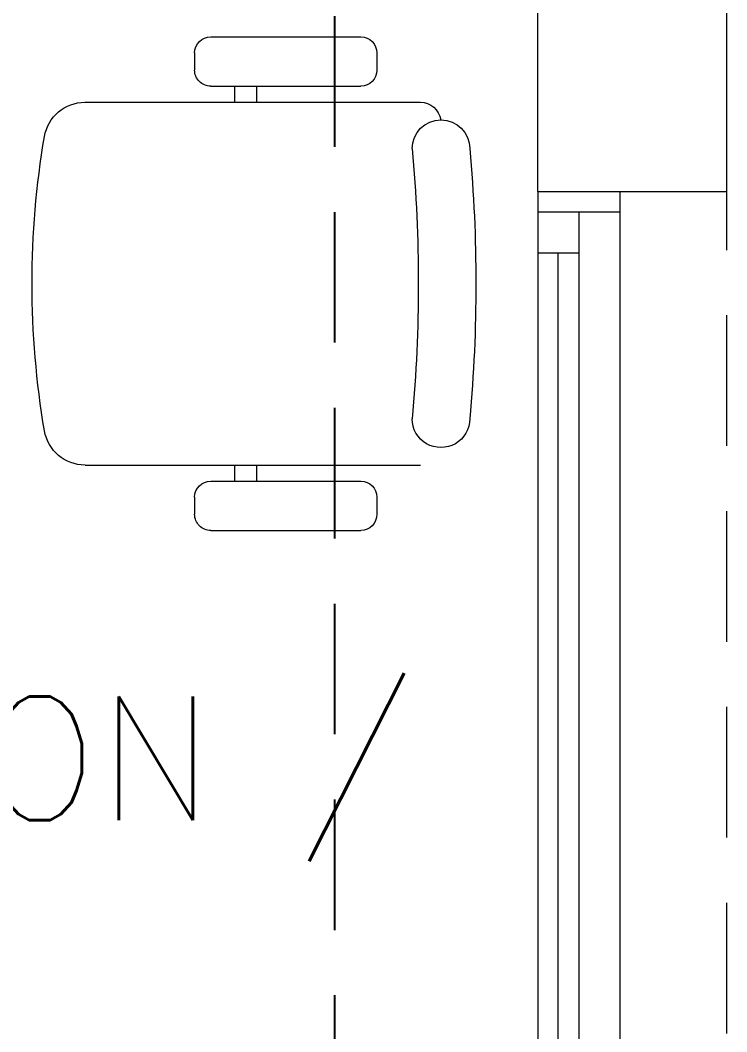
# Model space of a CAD drawing. Header units: inches. Extents: x -12418 to 57169, y -29325 to 19878.
# Drawn here: x 48188 to 49048, y -11119 to -9889 of the extents above; entities that cross this region are included whole.
import ezdxf

# ---------------------------------------------------------------- set-up
doc = ezdxf.new("R2010")
doc.units = ezdxf.units.IN
doc.header["$LTSCALE"] = 25
doc.header["$MEASUREMENT"] = 0
for name, pattern in [('00-Ground Floor$0$HIDDEN', [9.525, 6.35, -3.175]), ('DASHDOT', [25.4, 12.7, -6.35, 0, -6.35]), ('HIDDEN', [9.525, 6.35, -3.175])]:
    doc.linetypes.add(name, pattern=pattern)
doc.layers.get('0').update_dxf_attribs({"color": 8})
for name, color, linetype, lineweight in [('00-Ground Floor$0$72_EGR_BASE_TEXT', 252, 'Continuous', 5), ('00-Ground Floor$0$Aluminum', 251, 'Continuous', 5), ('00-Ground Floor$0$LOADING', 253, 'Continuous', 5), ('00-Ground Floor$0$NEW Wall', 166, 'Continuous', 5), ('00-Ground Floor$0$Proj', 251, 'Continuous', 5), ('00-Ground Floor$0$Walls', 251, 'Continuous', 5), ('E-LITE-CLNG-CNDT', 6, 'DASHDOT', 35), ('E-POWR-FLOR-CNDT', 6, 'HIDDEN', 25)]:
    doc.layers.add(name, color=color, linetype=linetype, lineweight=lineweight)
doc.styles.add('00-Ground Floor$0$SIMPLEX', font='SIMPLEX.shx', dxfattribs={"height": 150})

# ---------------------------------------------------------------- blocks, each defined once
blk = doc.blocks.new('*X101')
at = {"color": 0}
for p, q in [((5, 3), (5, 3)), ((5, 3), (5, 3)), ((5, 3), (5, 3)), ((5, 3), (5, 3)), ((5, 3), (5, 3)), ((5, 3), (5, 3)), ((5, 3), (5, 3)), ((5, 3), (5, 3)), ((5, 3), (5, 3)), ((5, 3), (5, 3)), ((5, 3), (5, 3)), ((5, 3), (5, 3)), ((5, 3), (5, 3)), ((5, 3), (5, 3)), ((5, 3), (5, 3)), ((5, 3), (5, 3)), ((5, 3), (5, 3)), ((5, 3), (5, 3)), ((5, 3), (5, 3)), ((5, 3), (5, 3)), ((5, 3), (5, 3)), ((5, 3), (5, 3)), ((5, 3), (5, 3)), ((5, 3), (5, 3)), ((5, 3), (5, 3)), ((5, 3), (5, 3)), ((5, 3), (5, 3)), ((5, 3), (5, 3)), ((5, 3), (5, 3)), ((5, 3), (5, 3)), ((5, 3), (5, 3)), ((5, 3), (5, 3)), ((5, 3), (5, 3)), ((5, 3), (5, 3)), ((5, 3), (5, 3)), ((5, 3), (5, 3)), ((5, 3), (5, 3)), ((5, 3), (5, 3)), ((5, 3), (5, 3)), ((5, 3), (5, 3)), ((5, 3), (5, 3)), ((5, 3), (5, 3)), ((5, 3), (5, 3)), ((5, 3), (5, 3)), ((5, 3), (5, 3)), ((5, 3), (5, 3)), ((5, 3), (5, 3)), ((5, 3), (5, 3)), ((5, 3), (5, 3)), ((5, 3), (5, 3)), ((5, 3), (5, 3)), ((5, 3), (5, 3)), ((5, 3), (5, 3)), ((5, 3), (5, 3)), ((5, 3), (5, 3)), ((5, 3), (5, 3)), ((5, 3), (5, 3)), ((5, 3), (5, 3)), ((5, 3), (5, 3)), ((5, 3), (5, 3)), ((5, 3), (5, 3)), ((5, 3), (5, 3)), ((5, 3), (5, 3)), ((5, 3), (5, 3)), ((5, 3), (5, 3)), ((5, 3), (5, 3)), ((6, 3), (5, 3)), ((5, 3), (5, 3)), ((6, 3), (5, 3)), ((5, 3), (5, 3)), ((6, 3), (5, 3)), ((5, 3), (5, 3)), ((6, 3), (5, 3)), ((5, 3), (5, 3)), ((5, 3), (5, 3)), ((5, 3), (5, 3)), ((5, 3), (5, 3)), ((5, 3), (5, 3)), ((5, 3), (5, 3)), ((5, 3), (5, 3)), ((5, 3), (5, 3)), ((5, 3), (5, 3)), ((5, 3), (5, 3)), ((5, 3), (5, 3)), ((5, 3), (5, 3)), ((5, 3), (5, 3)), ((5, 3), (5, 3)), ((5, 3), (5, 3)), ((5, 3), (5, 3)), ((5, 3), (5, 3)), ((5, 3), (5, 3)), ((5, 3), (5, 3)), ((5, 3), (5, 3)), ((5, 3), (5, 3)), ((5, 3), (5, 3)), ((5, 3), (5, 3)), ((6, 3), (6, 3)), ((6, 3), (6, 3)), ((6, 3), (6, 3)), ((6, 3), (6, 3)), ((6, 3), (6, 3)), ((6, 3), (6, 3)), ((6, 3), (6, 3)), ((6, 3), (6, 3)), ((6, 3), (6, 3)), ((6, 3), (6, 3)), ((6, 3), (6, 3)), ((6, 3), (6, 3)), ((6, 3), (6, 3)), ((6, 3), (6, 3)), ((6, 3), (6, 3)), ((6, 3), (6, 3)), ((6, 3), (6, 3)), ((6, 3), (6, 3)), ((6, 3), (6, 3)), ((6, 3), (6, 3)), ((6, 3), (6, 3)), ((6, 3), (6, 3)), ((6, 3), (6, 3)), ((6, 3), (6, 3)), ((6, 3), (6, 3)), ((6, 3), (6, 3)), ((6, 3), (6, 3)), ((6, 3), (6, 3)), ((6, 3), (6, 3)), ((6, 3), (6, 3)), ((6, 3), (6, 3)), ((6, 3), (6, 3)), ((6, 3), (6, 3)), ((6, 3), (6, 3)), ((6, 3), (6, 3)), ((6, 3), (6, 3)), ((6, 3), (6, 3)), ((6, 3), (6, 3)), ((6, 3), (6, 3)), ((6, 3), (6, 3)), ((6, 3), (6, 3)), ((6, 3), (6, 3)), ((6, 3), (6, 3)), ((6, 3), (6, 3)), ((6, 3), (6, 3)), ((6, 3), (6, 3)), ((6, 3), (6, 3)), ((6, 3), (6, 3)), ((6, 3), (6, 3)), ((6, 3), (6, 3)), ((6, 3), (6, 3)), ((6, 3), (6, 3)), ((6, 3), (6, 3)), ((6, 3), (6, 3)), ((6, 3), (6, 3)), ((6, 3), (6, 3)), ((6, 3), (6, 3)), ((6, 3), (6, 3)), ((6, 3), (6, 3)), ((6, 3), (6, 3)), ((6, 3), (6, 3)), ((6, 3), (6, 3)), ((6, 3), (6, 3)), ((6, 3), (6, 3)), ((6, 3), (6, 3)), ((6, 3), (6, 3)), ((6, 3), (6, 3)), ((6, 3), (6, 3)), ((6, 3), (6, 3)), ((6, 3), (6, 3)), ((6, 3), (6, 3)), ((6, 3), (6, 3)), ((6, 3), (6, 3)), ((6, 3), (6, 3)), ((6, 3), (6, 3)), ((6, 3), (6, 3)), ((6, 3), (6, 3)), ((6, 3), (6, 3)), ((6, 3), (6, 3)), ((6, 3), (6, 3)), ((6, 3), (6, 3)), ((6, 3), (6, 3)), ((6, 3), (6, 3)), ((6, 3), (6, 3)), ((6, 3), (6, 3)), ((6, 3), (6, 3)), ((6, 3), (6, 3)), ((6, 3), (6, 3)), ((6, 3), (6, 3)), ((6, 3), (6, 3)), ((6, 3), (6, 3)), ((6, 3), (6, 3)), ((6, 3), (6, 3)), ((6, 3), (6, 3)), ((6, 3), (6, 3)), ((6, 3), (6, 3)), ((6, 3), (6, 3)), ((6, 3), (6, 3)), ((6, 3), (6, 3)), ((6, 3), (6, 3)), ((6, 3), (6, 3)), ((6, 3), (6, 3)), ((6, 3), (6, 3)), ((6, 3), (6, 3)), ((6, 3), (6, 3)), ((6, 3), (6, 3)), ((6, 3), (6, 3)), ((6, 3), (6, 3)), ((6, 3), (6, 3)), ((6, 3), (6, 3)), ((6, 3), (6, 3)), ((6, 3), (6, 3)), ((6, 3), (6, 3)), ((6, 3), (6, 3)), ((6, 3), (6, 3)), ((6, 3), (6, 3)), ((6, 3), (6, 3)), ((6, 3), (6, 3)), ((6, 3), (6, 3)), ((6, 3), (6, 3)), ((6, 3), (6, 3)), ((6, 3), (6, 3)), ((6, 3), (6, 3)), ((6, 3), (6, 3)), ((6, 3), (6, 3)), ((6, 3), (6, 3)), ((6, 3), (6, 3)), ((6, 3), (6, 3)), ((6, 3), (6, 3)), ((6, 3), (6, 3)), ((6, 3), (6, 3)), ((6, 3), (6, 3)), ((6, 3), (6, 3)), ((6, 3), (6, 3)), ((6, 3), (6, 3)), ((6, 3), (6, 3)), ((6, 3), (6, 3)), ((6, 3), (6, 3)), ((6, 3), (6, 3)), ((6, 3), (6, 3)), ((6, 3), (6, 3)), ((6, 3), (6, 3)), ((6, 3), (6, 3)), ((6, 3), (6, 3)), ((6, 3), (6, 3)), ((6, 3), (6, 3)), ((6, 3), (6, 3)), ((6, 3), (6, 3)), ((6, 3), (6, 3)), ((6, 3), (6, 3)), ((6, 3), (6, 3)), ((6, 3), (6, 3)), ((6, 3), (6, 3)), ((6, 3), (6, 3)), ((6, 3), (6, 3)), ((6, 3), (6, 3)), ((6, 3), (6, 3)), ((6, 3), (6, 3)), ((6, 3), (6, 3)), ((6, 3), (6, 3)), ((6, 3), (6, 3)), ((6, 3), (6, 3)), ((6, 3), (6, 3)), ((6, 3), (6, 3)), ((6, 3), (6, 3)), ((6, 3), (6, 3)), ((6, 3), (6, 3)), ((6, 3), (6, 3)), ((6, 3), (6, 3)), ((6, 3), (6, 3)), ((6, 3), (6, 3)), ((6, 3), (6, 3)), ((6, 3), (6, 3)), ((6, 3), (6, 3)), ((6, 3), (6, 3)), ((6, 3), (6, 3)), ((6, 3), (6, 3)), ((6, 3), (6, 3)), ((6, 3), (6, 3)), ((6, 3), (6, 3)), ((6, 3), (6, 3)), ((6, 3), (6, 3)), ((6, 3), (6, 3)), ((6, 3), (6, 3)), ((6, 3), (6, 3)), ((6, 3), (6, 3)), ((6, 3), (6, 3)), ((6, 3), (6, 3)), ((6, 3), (6, 3)), ((6, 3), (6, 3)), ((6, 3), (6, 3)), ((6, 3), (6, 3)), ((6, 3), (6, 3)), ((6, 3), (6, 3)), ((6, 3), (6, 3)), ((6, 3), (6, 3)), ((6, 3), (6, 3)), ((6, 3), (6, 3)), ((6, 3), (6, 3)), ((6, 3), (6, 3)), ((6, 3), (6, 3)), ((6, 3), (6, 3)), ((6, 3), (6, 3)), ((6, 3), (6, 3)), ((6, 3), (5, 3)), ((6, 3), (5, 3)), ((6, 3), (5, 3)), ((6, 3), (5, 3)), ((6, 3), (5, 3)), ((6, 3), (6, 3)), ((6, 3), (6, 3)), ((6, 3), (6, 3)), ((6, 3), (6, 3)), ((6, 3), (6, 3)), ((6, 3), (6, 3)), ((6, 3), (6, 3)), ((6, 3), (6, 3)), ((6, 3), (6, 3)), ((6, 3), (6, 3)), ((6, 3), (6, 3)), ((6, 3), (6, 3)), ((6, 3), (6, 3)), ((6, 3), (6, 3)), ((6, 3), (6, 3)), ((6, 3), (6, 3)), ((6, 3), (6, 3)), ((6, 3), (6, 3)), ((6, 3), (6, 3)), ((6, 3), (6, 3)), ((6, 3), (6, 3)), ((6, 3), (6, 3)), ((6, 3), (6, 3)), ((6, 3), (6, 3)), ((6, 3), (6, 3)), ((6, 3), (6, 3)), ((6, 3), (6, 3)), ((6, 3), (6, 3)), ((6, 3), (6, 3)), ((6, 3), (6, 3)), ((6, 3), (6, 3)), ((6, 3), (6, 3)), ((6, 3), (6, 3)), ((6, 3), (6, 3)), ((6, 3), (6, 3)), ((6, 3), (6, 3)), ((6, 3), (6, 3)), ((6, 3), (6, 3)), ((6, 3), (6, 3)), ((6, 3), (6, 3)), ((6, 3), (6, 3)), ((6, 3), (6, 3)), ((6, 3), (6, 3)), ((6, 3), (6, 3)), ((6, 3), (6, 3)), ((6, 3), (6, 3)), ((6, 3), (6, 3)), ((6, 3), (6, 3)), ((6, 3), (6, 3)), ((6, 3), (6, 3)), ((6, 3), (6, 3)), ((6, 3), (6, 3)), ((6, 3), (6, 3)), ((6, 3), (6, 3)), ((6, 3), (6, 3)), ((6, 3), (6, 3)), ((6, 3), (6, 3)), ((6, 3), (6, 3)), ((6, 3), (6, 3)), ((6, 3), (6, 3)), ((6, 3), (6, 3)), ((6, 3), (6, 3)), ((6, 3), (6, 3)), ((6, 3), (6, 3)), ((6, 3), (6, 3)), ((6, 3), (6, 3)), ((6, 3), (6, 3)), ((6, 3), (6, 3)), ((6, 3), (6, 3)), ((6, 3), (6, 3)), ((6, 3), (6, 3)), ((6, 3), (6, 3)), ((6, 3), (6, 3)), ((6, 3), (6, 3)), ((6, 3), (6, 3)), ((6, 3), (6, 3)), ((6, 3), (6, 3)), ((6, 3), (6, 3)), ((6, 3), (6, 3)), ((6, 3), (6, 3)), ((6, 3), (6, 3)), ((6, 3), (6, 3)), ((6, 3), (6, 3)), ((6, 3), (6, 3)), ((6, 3), (6, 3)), ((6, 3), (6, 3)), ((6, 3), (6, 3)), ((6, 3), (6, 3)), ((6, 3), (6, 3)), ((6, 3), (6, 3)), ((6, 3), (6, 3)), ((6, 3), (6, 3)), ((6, 3), (6, 3)), ((6, 3), (6, 3)), ((6, 3), (6, 3)), ((6, 3), (6, 3)), ((6, 3), (6, 3)), ((6, 3), (6, 3)), ((6, 3), (6, 3)), ((6, 3), (6, 3)), ((6, 3), (6, 3)), ((6, 3), (6, 3)), ((6, 3), (6, 3)), ((6, 3), (6, 3)), ((6, 3), (6, 3)), ((6, 3), (6, 3)), ((6, 3), (6, 3)), ((6, 3), (6, 3)), ((6, 3), (6, 3)), ((6, 3), (6, 3)), ((6, 3), (6, 3)), ((6, 3), (6, 3)), ((6, 3), (6, 3)), ((6, 3), (6, 3)), ((6, 3), (6, 3)), ((6, 3), (6, 3)), ((6, 3), (6, 3)), ((6, 3), (6, 3)), ((6, 3), (6, 3)), ((6, 3), (6, 3)), ((6, 3), (6, 3)), ((6, 3), (6, 3)), ((6, 3), (6, 3)), ((6, 3), (6, 3)), ((6, 3), (6, 3)), ((6, 3), (6, 3)), ((6, 3), (6, 3)), ((6, 3), (6, 3)), ((6, 3), (6, 3)), ((6, 3), (6, 3)), ((6, 3), (6, 3)), ((6, 3), (6, 3)), ((6, 3), (6, 3)), ((6, 3), (6, 3)), ((6, 3), (6, 3)), ((6, 3), (6, 3)), ((6, 3), (6, 3)), ((6, 3), (6, 3)), ((6, 3), (6, 3)), ((6, 3), (6, 3)), ((6, 3), (6, 3)), ((6, 3), (6, 3)), ((6, 3), (6, 3)), ((6, 3), (6, 3)), ((6, 3), (6, 3)), ((6, 3), (6, 3)), ((6, 3), (6, 3)), ((6, 3), (6, 3)), ((6, 3), (6, 3)), ((6, 3), (6, 3)), ((6, 3), (6, 3)), ((6, 3), (6, 3)), ((6, 3), (6, 3)), ((6, 3), (6, 3)), ((6, 3), (6, 3)), ((6, 3), (6, 3)), ((6, 3), (6, 3)), ((6, 3), (6, 3)), ((6, 3), (6, 3)), ((6, 3), (6, 3)), ((6, 3), (6, 3)), ((6, 3), (6, 3)), ((6, 3), (6, 3)), ((6, 3), (6, 3)), ((6, 3), (6, 3)), ((6, 3), (6, 3)), ((6, 3), (6, 3)), ((6, 3), (6, 3)), ((6, 3), (6, 3)), ((6, 3), (6, 3)), ((6, 3), (6, 3)), ((6, 3), (6, 3)), ((6, 3), (6, 3)), ((6, 3), (6, 3)), ((6, 3), (6, 3)), ((6, 3), (6, 3)), ((6, 3), (6, 3)), ((6, 3), (6, 3)), ((6, 3), (6, 3)), ((6, 3), (6, 3)), ((6, 3), (6, 3)), ((6, 3), (6, 3)), ((6, 3), (6, 3)), ((6, 3), (6, 3)), ((6, 3), (6, 3)), ((6, 3), (6, 3)), ((6, 3), (6, 3)), ((6, 3), (6, 3)), ((6, 3), (6, 3)), ((6, 3), (6, 3)), ((6, 3), (6, 3)), ((6, 3), (6, 3)), ((6, 3), (6, 3)), ((6, 3), (6, 3)), ((6, 3), (6, 3)), ((6, 3), (6, 3)), ((6, 3), (6, 3)), ((6, 3), (6, 3)), ((6, 3), (6, 3)), ((6, 3), (6, 3)), ((6, 3), (6, 3)), ((6, 3), (6, 3)), ((6, 3), (6, 3)), ((6, 3), (6, 3)), ((6, 3), (6, 3)), ((6, 3), (6, 3)), ((6, 3), (6, 3)), ((6, 3), (6, 3)), ((6, 3), (6, 3)), ((6, 3), (6, 3)), ((6, 3), (6, 3)), ((6, 3), (6, 3)), ((6, 3), (6, 3)), ((6, 3), (6, 3)), ((6, 3), (6, 3)), ((6, 3), (6, 3)), ((6, 3), (6, 3)), ((6, 3), (6, 3)), ((6, 3), (6, 3)), ((6, 3), (6, 3)), ((6, 3), (6, 3)), ((6, 3), (6, 3)), ((6, 3), (6, 3)), ((6, 3), (6, 3)), ((6, 3), (6, 3)), ((6, 3), (6, 3)), ((6, 3), (6, 3)), ((6, 3), (6, 3)), ((6, 3), (6, 3)), ((6, 3), (6, 3)), ((6, 3), (6, 3)), ((6, 3), (6, 3)), ((6, 3), (6, 3)), ((6, 3), (6, 3)), ((6, 3), (6, 3)), ((6, 3), (6, 3)), ((6, 3), (6, 3)), ((6, 3), (6, 3)), ((6, 3), (6, 3)), ((6, 3), (6, 3)), ((6, 3), (6, 3)), ((6, 3), (6, 3)), ((6, 3), (6, 3)), ((6, 3), (6, 3)), ((6, 3), (6, 3)), ((6, 3), (6, 3)), ((6, 3), (6, 3)), ((6, 3), (6, 3)), ((6, 3), (6, 3)), ((6, 3), (6, 3)), ((6, 3), (6, 3)), ((6, 3), (6, 3)), ((6, 3), (6, 3)), ((6, 3), (6, 3)), ((6, 3), (6, 3)), ((6, 3), (6, 3)), ((6, 3), (6, 3)), ((6, 3), (6, 3)), ((6, 3), (6, 3)), ((6, 3), (6, 3)), ((6, 3), (6, 3)), ((6, 3), (6, 3)), ((6, 3), (6, 3)), ((6, 3), (6, 3)), ((6, 3), (6, 3)), ((6, 3), (6, 3)), ((6, 3), (6, 3)), ((6, 3), (6, 3)), ((6, 3), (6, 3)), ((6, 3), (6, 3)), ((6, 3), (6, 3)), ((6, 3), (6, 3)), ((6, 3), (6, 3)), ((6, 3), (6, 3)), ((6, 3), (6, 3)), ((6, 3), (6, 3)), ((6, 3), (6, 3)), ((6, 3), (6, 3)), ((6, 3), (6, 3)), ((6, 3), (6, 3)), ((6, 3), (6, 3)), ((6, 3), (6, 3)), ((6, 3), (6, 3)), ((6, 3), (6, 3)), ((6, 3), (6, 3)), ((6, 3), (6, 3)), ((6, 3), (6, 3)), ((6, 3), (6, 3)), ((6, 3), (6, 3)), ((6, 3), (6, 3)), ((6, 3), (6, 3)), ((6, 3), (6, 3)), ((6, 3), (6, 3)), ((6, 3), (6, 3)), ((6, 3), (6, 3)), ((6, 3), (6, 3)), ((6, 3), (6, 3)), ((6, 3), (6, 3)), ((6, 3), (6, 3)), ((6, 3), (6, 3)), ((6, 3), (6, 3)), ((6, 3), (6, 3)), ((6, 3), (6, 3)), ((6, 3), (6, 3)), ((6, 3), (6, 3)), ((6, 3), (6, 3)), ((6, 3), (6, 3)), ((6, 3), (6, 3)), ((6, 3), (6, 3)), ((6, 3), (6, 3)), ((6, 3), (6, 3)), ((6, 3), (6, 3)), ((6, 3), (6, 3)), ((6, 3), (6, 3)), ((6, 3), (6, 3)), ((6, 3), (6, 3)), ((6, 3), (6, 3))]:
    blk.add_line(p, q, dxfattribs=at)
blk = doc.blocks.new('*X102')
at = {"color": 0}
for p, q in [((13, 1), (13, 1)), ((13, 1), (13, 1)), ((13, 1), (13, 1)), ((13, 1), (13, 1)), ((13, 1), (13, 1)), ((13, 1), (13, 1)), ((13, 1), (13, 1)), ((13, 1), (13, 1)), ((13, 1), (13, 1)), ((13, 1), (13, 1)), ((13, 1), (13, 1)), ((13, 1), (13, 1)), ((13, 1), (13, 1)), ((13, 1), (13, 1)), ((13, 1), (13, 1)), ((13, 1), (14, 1)), ((13, 1), (14, 1)), ((13, 1), (14, 1)), ((13, 1), (13, 1)), ((13, 1), (13, 1)), ((13, 1), (13, 1)), ((13, 1), (13, 1)), ((13, 1), (13, 1)), ((13, 1), (13, 1)), ((13, 1), (13, 1)), ((13, 1), (13, 1)), ((13, 1), (13, 1)), ((13, 1), (13, 1)), ((13, 1), (13, 1)), ((13, 1), (13, 1)), ((13, 1), (13, 1)), ((13, 1), (13, 1)), ((13, 1), (13, 1)), ((13, 1), (13, 1)), ((13, 1), (13, 1)), ((13, 1), (13, 1)), ((13, 1), (13, 1)), ((13, 1), (13, 1)), ((13, 1), (13, 1)), ((13, 1), (13, 1)), ((13, 1), (13, 1)), ((13, 1), (13, 1)), ((13, 1), (13, 1)), ((13, 1), (13, 1)), ((13, 1), (13, 1)), ((13, 1), (13, 1)), ((13, 1), (13, 1)), ((13, 1), (13, 1)), ((13, 1), (13, 1)), ((13, 1), (13, 1)), ((13, 1), (13, 1)), ((13, 1), (13, 1)), ((13, 1), (13, 1)), ((13, 1), (13, 1)), ((13, 1), (13, 1)), ((13, 1), (13, 1)), ((13, 1), (13, 1)), ((13, 1), (13, 1)), ((13, 1), (13, 1)), ((13, 1), (13, 1)), ((13, 1), (13, 1)), ((13, 1), (13, 1)), ((13, 1), (13, 1)), ((13, 1), (13, 1)), ((13, 1), (13, 1)), ((13, 1), (13, 1)), ((13, 1), (13, 1)), ((13, 1), (13, 1)), ((13, 1), (13, 1)), ((13, 1), (13, 1)), ((13, 1), (13, 1)), ((13, 1), (13, 1)), ((13, 1), (13, 1)), ((13, 1), (13, 1)), ((13, 1), (13, 1)), ((13, 1), (13, 1)), ((13, 1), (13, 1)), ((13, 1), (13, 1)), ((13, 1), (13, 1)), ((13, 1), (13, 1)), ((13, 1), (13, 1)), ((13, 1), (13, 1)), ((13, 1), (13, 1)), ((13, 1), (13, 1)), ((13, 1), (13, 1)), ((13, 1), (13, 1)), ((13, 1), (13, 1)), ((13, 1), (13, 1)), ((13, 1), (13, 1)), ((13, 1), (13, 1)), ((13, 1), (13, 1)), ((13, 1), (13, 1)), ((13, 1), (13, 1)), ((13, 1), (13, 1)), ((13, 1), (13, 1)), ((13, 1), (13, 1)), ((13, 1), (13, 1)), ((13, 1), (13, 1)), ((13, 1), (13, 1)), ((13, 1), (13, 1)), ((13, 1), (13, 1)), ((13, 1), (13, 1)), ((13, 1), (13, 1)), ((13, 1), (13, 1)), ((13, 1), (13, 1)), ((13, 1), (13, 1)), ((13, 1), (13, 1)), ((13, 1), (13, 1)), ((13, 1), (13, 1)), ((13, 1), (13, 1)), ((13, 1), (13, 1)), ((13, 1), (13, 1)), ((13, 1), (13, 1)), ((13, 1), (13, 1)), ((13, 1), (13, 1)), ((13, 1), (13, 1)), ((13, 1), (13, 1)), ((13, 1), (13, 1)), ((13, 1), (13, 1)), ((13, 1), (13, 1)), ((13, 1), (13, 1)), ((13, 1), (13, 1)), ((13, 1), (13, 1)), ((13, 1), (14, 1)), ((13, 0), (13, 0)), ((13, 0), (13, 0)), ((13, 0), (13, 0)), ((13, 0), (13, 0)), ((13, 0), (13, 0)), ((13, 0), (13, 0)), ((13, 0), (13, 0)), ((13, 0), (13, 0)), ((13, 0), (13, 0)), ((13, 0), (13, 0)), ((13, 0), (13, 0)), ((13, 0), (13, 0)), ((13, 0), (13, 0)), ((13, 0), (13, 0)), ((13, 0), (13, 0)), ((13, 0), (13, 0)), ((13, 0), (13, 0)), ((13, 0), (13, 0)), ((13, 0), (13, 0)), ((13, 0), (13, 0)), ((13, 0), (13, 0)), ((13, 0), (13, 0)), ((13, 0), (13, 0)), ((13, 0), (13, 0)), ((13, 0), (13, 0)), ((13, 0), (13, 0)), ((13, 0), (13, 0)), ((13, 0), (13, 0)), ((13, 0), (13, 0)), ((13, 0), (13, 0)), ((13, 0), (13, 0)), ((13, 0), (13, 0)), ((13, 0), (13, 0)), ((13, 0), (13, 0)), ((13, 0), (13, 0)), ((13, 0), (13, 0)), ((13, 0), (13, 0)), ((13, 0), (13, 0)), ((13, 0), (13, 0)), ((13, 0), (13, 0)), ((13, 0), (13, 0)), ((13, 0), (13, 0)), ((13, 0), (13, 0)), ((13, 0), (13, 0)), ((13, 0), (13, 0)), ((13, 0), (13, 0)), ((13, 0), (13, 0)), ((13, 0), (13, 0)), ((13, 0), (14, 0)), ((13, 0), (14, 0)), ((13, 0), (13, 0)), ((13, 0), (14, 0)), ((14, 1), (14, 1)), ((14, 1), (14, 1)), ((14, 1), (14, 1)), ((14, 1), (14, 1)), ((14, 1), (14, 1)), ((14, 1), (14, 1)), ((14, 1), (14, 1)), ((14, 1), (14, 1)), ((14, 1), (14, 1)), ((14, 1), (14, 1)), ((14, 1), (14, 1)), ((14, 1), (14, 1)), ((14, 1), (14, 1)), ((14, 1), (14, 1)), ((14, 1), (14, 1)), ((14, 1), (14, 1)), ((14, 1), (14, 1)), ((14, 1), (14, 1)), ((14, 1), (14, 1)), ((14, 1), (14, 1)), ((14, 1), (14, 1)), ((14, 1), (14, 1)), ((14, 1), (14, 1)), ((14, 1), (14, 1)), ((14, 1), (14, 1)), ((14, 1), (14, 1)), ((14, 1), (14, 1)), ((14, 1), (14, 1)), ((14, 1), (14, 1)), ((14, 1), (14, 1)), ((14, 1), (14, 1)), ((14, 1), (14, 1)), ((14, 1), (14, 1)), ((14, 1), (14, 1)), ((14, 1), (14, 1)), ((14, 1), (14, 1)), ((14, 1), (14, 1)), ((14, 1), (14, 1)), ((14, 1), (14, 1)), ((14, 1), (14, 1)), ((14, 1), (14, 1)), ((14, 1), (14, 1)), ((14, 1), (14, 1)), ((14, 1), (14, 1)), ((14, 1), (14, 1)), ((14, 1), (14, 1)), ((14, 1), (14, 1)), ((14, 1), (14, 1)), ((14, 1), (14, 1)), ((14, 1), (14, 1)), ((14, 1), (14, 1)), ((14, 1), (14, 1)), ((14, 1), (14, 1)), ((14, 1), (14, 1)), ((14, 1), (14, 1)), ((14, 1), (14, 1)), ((14, 1), (14, 1)), ((14, 1), (14, 1)), ((14, 1), (14, 1)), ((14, 1), (14, 1)), ((14, 1), (14, 1)), ((14, 1), (14, 1)), ((14, 1), (14, 1)), ((14, 1), (14, 1)), ((14, 1), (14, 1)), ((14, 1), (14, 1)), ((14, 1), (14, 1)), ((14, 1), (14, 1)), ((14, 1), (14, 1)), ((14, 1), (14, 1)), ((14, 1), (14, 1)), ((14, 1), (14, 1)), ((14, 1), (14, 1)), ((14, 1), (14, 1)), ((14, 1), (14, 1)), ((14, 1), (14, 1)), ((14, 1), (14, 1)), ((14, 1), (14, 1)), ((14, 1), (14, 1)), ((14, 1), (14, 1)), ((14, 1), (14, 1)), ((14, 1), (14, 1)), ((14, 1), (14, 1)), ((14, 1), (14, 1)), ((14, 1), (14, 1)), ((14, 1), (14, 1)), ((14, 1), (14, 1)), ((14, 1), (14, 1)), ((14, 1), (14, 1)), ((14, 1), (14, 1)), ((14, 1), (14, 1)), ((14, 1), (14, 1)), ((14, 1), (14, 1)), ((14, 1), (14, 1)), ((14, 0), (14, 0)), ((14, 0), (14, 0)), ((14, 0), (14, 0)), ((14, 0), (14, 0)), ((14, 0), (14, 0)), ((14, 0), (14, 0)), ((14, 0), (14, 0)), ((14, 0), (14, 0)), ((14, 0), (14, 0)), ((14, 0), (14, 0)), ((14, 0), (14, 0)), ((14, 0), (14, 0)), ((14, 0), (14, 0)), ((14, 0), (14, 0)), ((14, 0), (14, 0)), ((14, 0), (14, 0)), ((14, 0), (14, 0)), ((14, 0), (14, 0)), ((14, 0), (14, 0)), ((14, 0), (14, 0)), ((14, 0), (14, 0)), ((14, 0), (14, 0)), ((14, 0), (14, 0)), ((14, 0), (14, 0)), ((14, 0), (14, 0)), ((14, 0), (14, 0)), ((14, 0), (14, 0)), ((14, 0), (14, 0)), ((14, 0), (14, 0)), ((14, 0), (14, 0)), ((14, 0), (14, 0)), ((14, 0), (14, 0)), ((14, 0), (14, 0)), ((14, 0), (14, 0)), ((14, 0), (14, 0)), ((14, 0), (14, 0)), ((14, 0), (14, 0)), ((14, 0), (14, 0)), ((14, 0), (14, 0)), ((14, 0), (14, 0)), ((14, 0), (14, 0)), ((14, 0), (14, 0)), ((14, 0), (14, 0)), ((14, 0), (14, 0)), ((14, 0), (14, 0)), ((14, 0), (14, 0)), ((14, 0), (14, 0)), ((14, 0), (14, 0)), ((13, 0), (13, 0)), ((13, 0), (14, 0)), ((13, 0), (13, 0)), ((13, 0), (14, 0)), ((13, 0), (13, 0)), ((13, 0), (14, 0)), ((13, 0), (13, 0)), ((13, 0), (13, 0)), ((13, 0), (13, 0)), ((13, 0), (13, 0)), ((13, 0), (14, 0)), ((13, 0), (13, 0)), ((13, 0), (14, 0)), ((13, 0), (13, 0)), ((13, 0), (14, 0)), ((13, 0), (13, 0)), ((13, 0), (14, 0)), ((13, 0), (13, 0)), ((13, 0), (14, 0)), ((13, 0), (13, 0)), ((13, 0), (14, 0)), ((13, 0), (13, 0)), ((13, 0), (14, 0)), ((13, 0), (13, 0)), ((13, 0), (13, 0)), ((13, 0), (13, 0)), ((13, 0), (14, 0)), ((13, 0), (13, 0)), ((13, 0), (14, 0)), ((13, 0), (13, 0)), ((13, 0), (14, 0)), ((13, 0), (13, 0)), ((13, 0), (14, 0)), ((13, 0), (13, 0)), ((13, 0), (13, 0)), ((13, 0), (13, 0)), ((13, 0), (13, 0)), ((13, 0), (13, 0)), ((13, 0), (13, 0)), ((13, 0), (13, 0)), ((13, 0), (13, 0)), ((13, 0), (13, 0)), ((13, 0), (13, 0)), ((13, 0), (13, 0)), ((13, 0), (13, 0)), ((13, 0), (13, 0)), ((13, 0), (13, 0)), ((13, 0), (13, 0)), ((13, 0), (13, 0)), ((13, 0), (13, 0)), ((13, 0), (13, 0)), ((13, 0), (13, 0)), ((13, 0), (13, 0)), ((13, 0), (13, 0)), ((13, 0), (13, 0)), ((13, 0), (13, 0)), ((13, 0), (13, 0)), ((13, 0), (13, 0)), ((13, 0), (13, 0)), ((13, 0), (13, 0)), ((13, 0), (13, 0)), ((13, 0), (13, 0)), ((13, 0), (13, 0)), ((13, 0), (13, 0)), ((13, -1), (13, -1)), ((13, -1), (13, -1)), ((13, -1), (13, -1)), ((13, -1), (13, -1)), ((13, -1), (13, -1)), ((13, -1), (14, -1)), ((13, -1), (13, -1)), ((14, 0), (14, 0)), ((14, 0), (14, 0)), ((14, 0), (14, 0)), ((14, 0), (14, 0)), ((14, 0), (14, 0)), ((14, 0), (14, 0)), ((14, 0), (14, 0)), ((14, 0), (14, 0)), ((14, 0), (14, 0)), ((14, 0), (14, 0)), ((14, 0), (14, 0)), ((14, 0), (14, 0)), ((14, 0), (14, 0)), ((14, 0), (14, 0)), ((14, 0), (14, 0)), ((13, 0), (14, 0)), ((14, 0), (14, 0)), ((14, 0), (14, 0)), ((14, 0), (14, 0)), ((14, 0), (14, 0)), ((14, 0), (14, 0)), ((14, 0), (14, 0)), ((14, 0), (14, 0)), ((14, 0), (14, 0)), ((14, 0), (14, 0)), ((14, 0), (14, 0)), ((14, 0), (14, 0)), ((14, 0), (14, 0)), ((14, 0), (14, 0)), ((14, 0), (14, 0)), ((14, 0), (14, 0)), ((14, 0), (14, 0)), ((14, 0), (14, 0)), ((14, 0), (14, 0)), ((14, 0), (14, 0)), ((14, 0), (14, 0)), ((14, 0), (14, 0)), ((14, 0), (14, 0)), ((14, 0), (14, 0)), ((14, 0), (14, 0)), ((14, 0), (14, 0)), ((14, 0), (14, 0)), ((14, 0), (14, 0)), ((14, 0), (14, 0)), ((14, 0), (14, 0)), ((14, 0), (14, 0)), ((14, 0), (14, 0)), ((14, 0), (14, 0)), ((14, 0), (14, 0)), ((14, 0), (14, 0)), ((14, -1), (14, -1)), ((14, -1), (14, -1)), ((14, -1), (14, -1)), ((14, -1), (14, -1)), ((14, -1), (14, -1))]:
    blk.add_line(p, q, dxfattribs=at)
blk = doc.blocks.new('00-Ground Floor$0$GF21018-P')
at = {"color": 0}
for p, q in [((-0.2207, 0.4756), (-0.2207, 0.0675)), ((0.2205, 0.4756), (0.2205, 0.0675)), ((-0.2806, 0.3422), (-0.2598, 0.3422)), ((0.2596, 0.3422), (0.2804, 0.3422)), ((-0.3002, 0.3226), (-0.3002, 0.14)), ((-0.2402, 0.3226), (-0.2402, 0.14)), ((0.24, 0.3226), (0.24, 0.14)), ((0.3, 0.3226), (0.3, 0.14)), ((-0.2402, 0.2937), (-0.2207, 0.2937)), ((0.2205, 0.2937), (0.24, 0.2937)), ((-0.2402, 0.2671), (-0.2207, 0.2671)), ((0.2205, 0.2671), (0.24, 0.2671)), ((-0.2806, 0.1204), (-0.2598, 0.1204)), ((0.2596, 0.1204), (0.2804, 0.1204))]:
    blk.add_line(p, q, dxfattribs=at)
for points in [[(0.24, 0.2937), (0.24, 0.2937), (0.24, 0.2937), (0.24, 0.2937), (0.24, 0.2937), (0.24, 0.2937), (0.24, 0.2937), (0.24, 0.2937), (0.24, 0.2937), (0.24, 0.2937), (0.24, 0.2937), (0.24, 0.2937), (0.24, 0.2937), (0.24, 0.2937), (0.24, 0.2937), (0.24, 0.2937), (0.24, 0.2937), (0.24, 0.2937), (0.24, 0.2937), (0.24, 0.2937), (0.24, 0.2937), (0.24, 0.2937), (0.24, 0.2937), (0.24, 0.2937), (0.24, 0.2937), (0.24, 0.2937), (0.24, 0.2937), (0.24, 0.2937), (0.24, 0.2937), (0.24, 0.2937), (0.24, 0.2937), (0.24, 0.2937), (0.24, 0.2937), (0.24, 0.2937), (0.24, 0.2937), (0.24, 0.2937), (0.24, 0.2937), (0.24, 0.2937), (0.24, 0.2937), (0.24, 0.2937), (0.24, 0.2937), (0.24, 0.2937), (0.24, 0.2937), (0.24, 0.2937), (0.24, 0.2937), (0.24, 0.2937), (0.24, 0.2937), (0.24, 0.2937), (0.24, 0.2937), (0.24, 0.2937), (0.24, 0.2937), (0.24, 0.2937), (0.24, 0.2937), (0.24, 0.2937), (0.24, 0.2937), (0.24, 0.2937), (0.24, 0.2937), (0.24, 0.2937), (0.24, 0.2937), (0.24, 0.2937), (0.24, 0.2937), (0.24, 0.2937), (0.24, 0.2937), (0.24, 0.2937), (0.24, 0.2937), (0.24, 0.2937), (0.24, 0.2937), (0.24, 0.2937), (0.24, 0.2937), (0.24, 0.2937), (0.24, 0.2937), (0.24, 0.2937), (0.24, 0.2937), (0.24, 0.2937), (0.24, 0.2937), (0.24, 0.2937), (0.24, 0.2937), (0.24, 0.2937), (0.24, 0.2937), (0.24, 0.2937), (0.24, 0.2937), (0.24, 0.2937), (0.24, 0.2937), (0.24, 0.2937), (0.24, 0.2937), (0.24, 0.2937), (0.24, 0.2937), (0.24, 0.2937), (0.24, 0.2937), (0.24, 0.2937), (0.24, 0.2937), (0.24, 0.2937), (0.24, 0.2937), (0.24, 0.2937), (0.24, 0.2937), (0.24, 0.2937), (0.24, 0.2937), (0.24, 0.2937), (0.24, 0.2937), (0.24, 0.2937), (0.24, 0.2937), (0.24, 0.2937), (0.24, 0.2937), (0.24, 0.2937), (0.24, 0.2937), (0.24, 0.2937), (0.24, 0.2937), (0.24, 0.2937), (0.24, 0.2937), (0.24, 0.2937), (0.24, 0.2937), (0.24, 0.2937), (0.24, 0.2937), (0.24, 0.2937), (0.24, 0.2937), (0.24, 0.2937), (0.24, 0.2937), (0.24, 0.2937), (0.24, 0.2937), (0.24, 0.2937), (0.24, 0.2937), (0.24, 0.2937), (0.24, 0.2937), (0.24, 0.2937), (0.24, 0.2937), (0.24, 0.2937), (0.24, 0.2937), (0.24, 0.2937), (0.24, 0.2937), (0.24, 0.2937), (0.24, 0.2937), (0.24, 0.2937), (0.24, 0.2937), (0.24, 0.2937), (0.24, 0.2937), (0.24, 0.2937), (0.24, 0.2937), (0.24, 0.2937), (0.24, 0.2937), (0.24, 0.2937), (0.24, 0.2937), (0.24, 0.2937), (0.24, 0.2937), (0.24, 0.2937), (0.24, 0.2937), (0.24, 0.2937), (0.24, 0.2937), (0.24, 0.2937), (0.24, 0.2937), (0.24, 0.2937), (0.24, 0.2937), (0.24, 0.2937), (0.24, 0.2937), (0.24, 0.2937), (0.24, 0.2937), (0.24, 0.2937), (0.24, 0.2937), (0.24, 0.2937), (0.24, 0.2937), (0.24, 0.2937), (0.24, 0.2937), (0.24, 0.2937), (0.24, 0.2937), (0.24, 0.2937), (0.24, 0.2937), (0.24, 0.2937), (0.24, 0.2937), (0.24, 0.2937), (0.24, 0.2937), (0.24, 0.2937), (0.24, 0.2937), (0.24, 0.2937), (0.24, 0.2937), (0.24, 0.2937), (0.24, 0.2937), (0.24, 0.2937), (0.24, 0.2937), (0.24, 0.2937), (0.24, 0.2937), (0.24, 0.2937), (0.24, 0.2937), (0.24, 0.2937), (0.24, 0.2937), (0.24, 0.2937), (0.24, 0.2937), (0.24, 0.2937), (0.24, 0.2937), (0.24, 0.2937), (0.24, 0.2937), (0.24, 0.2937), (0.24, 0.2937), (0.24, 0.2937), (0.24, 0.2937), (0.24, 0.2937), (0.24, 0.2937), (0.24, 0.2937), (0.24, 0.2937), (0.24, 0.2937), (0.24, 0.2937), (0.24, 0.2937), (0.24, 0.2937), (0.24, 0.2937), (0.24, 0.2937), (0.24, 0.2937), (0.24, 0.2937), (0.24, 0.2937), (0.24, 0.2937), (0.24, 0.2937), (0.24, 0.2937), (0.24, 0.2937), (0.24, 0.2937), (0.24, 0.2937), (0.24, 0.2937), (0.24, 0.2937), (0.24, 0.2937), (0.24, 0.2937), (0.24, 0.2937), (0.24, 0.2937), (0.24, 0.2937), (0.24, 0.2937), (0.24, 0.2937), (0.24, 0.2937), (0.24, 0.2937), (0.24, 0.2937), (0.24, 0.2937), (0.24, 0.2937), (0.24, 0.2937), (0.24, 0.2937), (0.24, 0.2937), (0.24, 0.2937), (0.24, 0.2937), (0.24, 0.2937), (0.24, 0.2937), (0.24, 0.2937), (0.24, 0.2937), (0.24, 0.2937), (0.24, 0.2937), (0.24, 0.2937), (0.24, 0.2937), (0.24, 0.2937), (0.24, 0.2937), (0.24, 0.2937), (0.24, 0.2937), (0.24, 0.2937), (0.24, 0.2937), (0.24, 0.2937), (0.24, 0.2937), (0.24, 0.2937), (0.24, 0.2937), (0.24, 0.2937), (0.24, 0.2937), (0.24, 0.2937), (0.24, 0.2937), (0.24, 0.2937), (0.24, 0.2937), (0.24, 0.2937), (0.24, 0.2937), (0.24, 0.2937), (0.24, 0.2937), (0.24, 0.2937), (0.24, 0.2937), (0.24, 0.2937), (0.24, 0.2937), (0.24, 0.2937), (0.24, 0.2937), (0.24, 0.2937), (0.24, 0.2937), (0.24, 0.2937), (0.24, 0.2937), (0.24, 0.2937), (0.24, 0.2937), (0.24, 0.2937), (0.24, 0.2937), (0.24, 0.2937), (0.24, 0.2937), (0.24, 0.2937), (0.24, 0.2937)], [(0.24, 0.2937), (0.24, 0.2937), (0.24, 0.2937), (0.24, 0.2937), (0.24, 0.2937), (0.24, 0.2937), (0.24, 0.2937), (0.24, 0.2937), (0.24, 0.2937), (0.24, 0.2937), (0.24, 0.2937), (0.24, 0.2937), (0.24, 0.2937), (0.24, 0.2937), (0.24, 0.2937), (0.24, 0.2937), (0.24, 0.2937), (0.24, 0.2937), (0.24, 0.2937), (0.24, 0.2937), (0.24, 0.2937), (0.24, 0.2937), (0.24, 0.2937), (0.24, 0.2937), (0.24, 0.2937), (0.24, 0.2937), (0.24, 0.2937), (0.24, 0.2937), (0.24, 0.2937), (0.24, 0.2937), (0.24, 0.2937), (0.24, 0.2937), (0.24, 0.2937), (0.24, 0.2937), (0.24, 0.2937), (0.24, 0.2937), (0.24, 0.2937), (0.24, 0.2937), (0.24, 0.2937), (0.24, 0.2937), (0.24, 0.2937), (0.24, 0.2937), (0.24, 0.2937), (0.24, 0.2937), (0.24, 0.2937), (0.24, 0.2937), (0.24, 0.2937), (0.24, 0.2937), (0.24, 0.2937), (0.24, 0.2937), (0.24, 0.2937), (0.24, 0.2937), (0.24, 0.2937), (0.24, 0.2937), (0.24, 0.2937), (0.24, 0.2937), (0.24, 0.2937), (0.24, 0.2937), (0.24, 0.2937), (0.24, 0.2937), (0.24, 0.2937), (0.24, 0.2937), (0.24, 0.2937), (0.24, 0.2937), (0.24, 0.2937), (0.24, 0.2937), (0.24, 0.2937), (0.24, 0.2937), (0.24, 0.2937), (0.24, 0.2937), (0.24, 0.2937), (0.24, 0.2937), (0.24, 0.2937), (0.24, 0.2937), (0.24, 0.2937), (0.24, 0.2937), (0.24, 0.2937), (0.24, 0.2937), (0.24, 0.2937), (0.24, 0.2937), (0.24, 0.2937), (0.24, 0.2937), (0.24, 0.2937), (0.24, 0.2937), (0.24, 0.2937), (0.24, 0.2937), (0.24, 0.2937), (0.24, 0.2937), (0.24, 0.2937), (0.24, 0.2937), (0.24, 0.2937), (0.24, 0.2937), (0.24, 0.2937), (0.24, 0.2937), (0.24, 0.2937), (0.24, 0.2937), (0.24, 0.2937), (0.24, 0.2937), (0.24, 0.2937), (0.24, 0.2937), (0.24, 0.2937), (0.24, 0.2937), (0.24, 0.2937), (0.24, 0.2937), (0.24, 0.2937), (0.24, 0.2937), (0.24, 0.2937), (0.24, 0.2937), (0.24, 0.2937), (0.24, 0.2937), (0.24, 0.2937), (0.24, 0.2937), (0.24, 0.2937), (0.24, 0.2937), (0.24, 0.2937), (0.24, 0.2937), (0.24, 0.2937), (0.24, 0.2937), (0.24, 0.2937), (0.24, 0.2937), (0.24, 0.2937), (0.24, 0.2937), (0.24, 0.2937), (0.24, 0.2937), (0.24, 0.2937), (0.24, 0.2937), (0.24, 0.2937), (0.24, 0.2937), (0.24, 0.2937), (0.24, 0.2937), (0.24, 0.2937), (0.24, 0.2937), (0.24, 0.2937), (0.24, 0.2937), (0.24, 0.2937), (0.24, 0.2937), (0.24, 0.2937), (0.24, 0.2937), (0.24, 0.2937), (0.24, 0.2937), (0.24, 0.2937), (0.24, 0.2937), (0.24, 0.2937), (0.24, 0.2937), (0.24, 0.2937), (0.24, 0.2937), (0.24, 0.2937), (0.24, 0.2937), (0.24, 0.2937), (0.24, 0.2937), (0.24, 0.2937), (0.24, 0.2937), (0.24, 0.2937), (0.24, 0.2937), (0.24, 0.2937), (0.24, 0.2937), (0.24, 0.2937), (0.24, 0.2937), (0.24, 0.2937), (0.24, 0.2937), (0.24, 0.2937), (0.24, 0.2937), (0.24, 0.2937), (0.24, 0.2937), (0.24, 0.2937), (0.24, 0.2937), (0.24, 0.2937), (0.24, 0.2937), (0.24, 0.2937), (0.24, 0.2937), (0.24, 0.2937), (0.24, 0.2937), (0.24, 0.2937), (0.24, 0.2937), (0.24, 0.2937), (0.24, 0.2937), (0.24, 0.2937), (0.24, 0.2937), (0.24, 0.2937), (0.24, 0.2937), (0.24, 0.2937), (0.24, 0.2937), (0.24, 0.2937), (0.24, 0.2937), (0.24, 0.2937), (0.24, 0.2937), (0.24, 0.2937), (0.24, 0.2937), (0.24, 0.2937), (0.24, 0.2937), (0.24, 0.2937), (0.24, 0.2937), (0.24, 0.2937), (0.24, 0.2937), (0.24, 0.2937), (0.24, 0.2937), (0.24, 0.2937), (0.24, 0.2937), (0.24, 0.2937), (0.24, 0.2937), (0.24, 0.2937), (0.24, 0.2937), (0.24, 0.2937), (0.24, 0.2937), (0.24, 0.2937), (0.24, 0.2937), (0.24, 0.2937), (0.24, 0.2937), (0.24, 0.2937), (0.24, 0.2937), (0.24, 0.2937), (0.24, 0.2937), (0.24, 0.2937), (0.24, 0.2937), (0.24, 0.2937), (0.24, 0.2937), (0.24, 0.2937), (0.24, 0.2937), (0.24, 0.2937)], [(0.24, 0.2937), (0.24, 0.2937), (0.24, 0.2937), (0.24, 0.2937), (0.24, 0.2937), (0.24, 0.2937), (0.24, 0.2937), (0.24, 0.2937), (0.24, 0.2937), (0.24, 0.2937), (0.24, 0.2937), (0.24, 0.2937), (0.24, 0.2937), (0.24, 0.2937), (0.24, 0.2937), (0.24, 0.2937), (0.24, 0.2937), (0.24, 0.2937), (0.24, 0.2937), (0.24, 0.2937), (0.24, 0.2937), (0.24, 0.2937), (0.24, 0.2937), (0.24, 0.2937), (0.24, 0.2937), (0.24, 0.2937), (0.24, 0.2937), (0.24, 0.2937), (0.24, 0.2937), (0.24, 0.2937), (0.24, 0.2937), (0.24, 0.2937), (0.24, 0.2937), (0.24, 0.2937), (0.24, 0.2937), (0.24, 0.2937), (0.24, 0.2937), (0.24, 0.2937), (0.24, 0.2937), (0.24, 0.2937), (0.24, 0.2937), (0.24, 0.2937), (0.24, 0.2937), (0.24, 0.2937), (0.24, 0.2937), (0.24, 0.2937), (0.24, 0.2937), (0.24, 0.2937), (0.24, 0.2937), (0.24, 0.2937), (0.24, 0.2937), (0.24, 0.2937), (0.24, 0.2937), (0.24, 0.2937), (0.24, 0.2937), (0.24, 0.2937), (0.24, 0.2937), (0.24, 0.2937), (0.24, 0.2937), (0.24, 0.2937), (0.24, 0.2937), (0.24, 0.2937), (0.24, 0.2937), (0.24, 0.2937), (0.24, 0.2937), (0.24, 0.2937), (0.24, 0.2937), (0.24, 0.2937), (0.24, 0.2937), (0.24, 0.2937), (0.24, 0.2937), (0.24, 0.2937), (0.24, 0.2937), (0.24, 0.2937), (0.24, 0.2937), (0.24, 0.2937), (0.24, 0.2937), (0.24, 0.2937), (0.24, 0.2937), (0.24, 0.2937), (0.24, 0.2937), (0.24, 0.2937), (0.24, 0.2937), (0.24, 0.2937), (0.24, 0.2937), (0.24, 0.2937), (0.24, 0.2937), (0.24, 0.2937), (0.24, 0.2937), (0.24, 0.2937), (0.24, 0.2937), (0.24, 0.2937), (0.24, 0.2937), (0.24, 0.2937), (0.24, 0.2937), (0.24, 0.2937), (0.24, 0.2937), (0.24, 0.2937), (0.24, 0.2937), (0.24, 0.2937), (0.24, 0.2937), (0.24, 0.2937), (0.24, 0.2937), (0.24, 0.2937), (0.24, 0.2937), (0.24, 0.2937), (0.24, 0.2937), (0.24, 0.2937), (0.24, 0.2937), (0.24, 0.2937), (0.24, 0.2937), (0.24, 0.2937), (0.24, 0.2937), (0.24, 0.2937), (0.24, 0.2937), (0.24, 0.2937), (0.24, 0.2937), (0.24, 0.2937), (0.24, 0.2937), (0.24, 0.2937), (0.24, 0.2937), (0.24, 0.2937), (0.24, 0.2937), (0.24, 0.2937), (0.24, 0.2937), (0.24, 0.2937), (0.24, 0.2937), (0.24, 0.2937), (0.24, 0.2937), (0.24, 0.2937), (0.24, 0.2937), (0.24, 0.2937), (0.24, 0.2937), (0.24, 0.2937), (0.24, 0.2937), (0.24, 0.2937), (0.24, 0.2937), (0.24, 0.2937), (0.24, 0.2937), (0.24, 0.2937), (0.24, 0.2937), (0.24, 0.2937), (0.24, 0.2937), (0.24, 0.2937), (0.24, 0.2937), (0.24, 0.2937), (0.24, 0.2937), (0.24, 0.2937), (0.24, 0.2937), (0.24, 0.2937), (0.24, 0.2937), (0.24, 0.2937), (0.24, 0.2937), (0.24, 0.2937), (0.24, 0.2937), (0.24, 0.2937), (0.24, 0.2937), (0.24, 0.2937), (0.24, 0.2937), (0.24, 0.2937), (0.24, 0.2937), (0.24, 0.2937), (0.24, 0.2937), (0.24, 0.2937), (0.24, 0.2937), (0.24, 0.2937), (0.24, 0.2937), (0.24, 0.2937), (0.24, 0.2937), (0.24, 0.2937), (0.24, 0.2937), (0.24, 0.2937), (0.24, 0.2937), (0.24, 0.2937), (0.24, 0.2937), (0.24, 0.2937), (0.24, 0.2937), (0.24, 0.2937), (0.24, 0.2937), (0.24, 0.2937), (0.24, 0.2937), (0.24, 0.2937), (0.24, 0.2937), (0.24, 0.2937), (0.24, 0.2937), (0.24, 0.2937), (0.24, 0.2937), (0.24, 0.2937), (0.24, 0.2937), (0.24, 0.2937), (0.24, 0.2937), (0.24, 0.2937), (0.24, 0.2937), (0.24, 0.2937), (0.24, 0.2937), (0.24, 0.2937), (0.24, 0.2937), (0.24, 0.2937), (0.24, 0.2937), (0.24, 0.2937), (0.24, 0.2937), (0.24, 0.2937), (0.24, 0.2937), (0.24, 0.2937), (0.24, 0.2937), (0.24, 0.2937), (0.24, 0.2937), (0.24, 0.2937), (0.24, 0.2937), (0.24, 0.2937), (0.24, 0.2937), (0.24, 0.2937), (0.24, 0.2937), (0.24, 0.2937)]]:
    blk.add_lwpolyline(points, close=True, dxfattribs=at)
for centre, radius, start, end in [((-0.0001, -0.5295), 1.0695, 80.3671, 99.6329), ((-0.1707, 0.4756), 0.05, 99.6329, 180), ((0.1705, 0.4756), 0.05, 0, 80.3671), ((-0.2806, 0.3226), 0.0196, 90, 180), ((-0.2598, 0.3226), 0.0196, 360, 90), ((0.2596, 0.3226), 0.0196, 90, 180), ((0.2804, 0.3226), 0.0196, 0, 90), ((-0.2806, 0.14), 0.0196, 180, 270), ((-0.2598, 0.14), 0.0196, 270, 360), ((0.2596, 0.14), 0.0196, 180, 270), ((0.2804, 0.14), 0.0196, 270, 0), ((-0.1643, 0.0425), 0.0351, 90, 270), ((0, 1.8467), 1.7767, 264.6946, 275.3053), ((0.1641, 0.0425), 0.0351, 270, 90), ((-0.1957, 0.0675), 0.025, 180, 261.4721), ((0, 1.8314), 1.8314, 264.8532, 275.147)]:
    blk.add_arc(centre, radius, start, end, dxfattribs=at)
at = {"layer": '00-Ground Floor$0$NEW Wall', "color": 0, "linetype": 'Continuous'}
for points in [[(0.24, 0.2937), (0.24, 0.2937), (0.24, 0.2937), (0.24, 0.2937), (0.24, 0.2937), (0.24, 0.2937), (0.24, 0.2937), (0.24, 0.2937)], [(0.24, 0.2937), (0.24, 0.2937), (0.24, 0.2937), (0.24, 0.2937), (0.24, 0.2937), (0.24, 0.2937), (0.24, 0.2937)], [(0.24, 0.2937), (0.24, 0.2937), (0.24, 0.2937), (0.24, 0.2937), (0.24, 0.2937), (0.24, 0.2937), (0.24, 0.2937), (0.24, 0.2937), (0.24, 0.2937)], [(0.24, 0.2937), (0.24, 0.2937), (0.24, 0.2937), (0.24, 0.2937), (0.24, 0.2937), (0.24, 0.2937), (0.24, 0.2937), (0.24, 0.2937), (0.24, 0.2937), (0.24, 0.2937)], [(0.24, 0.2937), (0.24, 0.2937), (0.24, 0.2937), (0.24, 0.2937), (0.24, 0.2937), (0.24, 0.2937), (0.24, 0.2937), (0.24, 0.2937), (0.24, 0.2937), (0.24, 0.2937), (0.24, 0.2937), (0.24, 0.2937), (0.24, 0.2937), (0.24, 0.2937), (0.24, 0.2937)], [(0.24, 0.2937), (0.24, 0.2937), (0.24, 0.2937), (0.24, 0.2937), (0.24, 0.2937), (0.24, 0.2937), (0.24, 0.2937), (0.24, 0.2937), (0.24, 0.2937), (0.24, 0.2937)], [(0.24, 0.2937), (0.24, 0.2937), (0.24, 0.2937), (0.24, 0.2937), (0.24, 0.2937), (0.24, 0.2937), (0.24, 0.2937), (0.24, 0.2937), (0.24, 0.2937), (0.24, 0.2937)], [(0.24, 0.2937), (0.24, 0.2937), (0.24, 0.2937), (0.24, 0.2937), (0.24, 0.2937), (0.24, 0.2937), (0.24, 0.2937), (0.24, 0.2937), (0.24, 0.2937), (0.24, 0.2937)], [(0.24, 0.2937), (0.24, 0.2937), (0.24, 0.2937), (0.24, 0.2937), (0.24, 0.2937), (0.24, 0.2937), (0.24, 0.2937), (0.24, 0.2937), (0.24, 0.2937), (0.24, 0.2937), (0.24, 0.2937), (0.24, 0.2937), (0.24, 0.2937), (0.24, 0.2937), (0.24, 0.2937), (0.24, 0.2937), (0.24, 0.2937), (0.24, 0.2937)], [(0.24, 0.2937), (0.24, 0.2937), (0.24, 0.2937), (0.24, 0.2937), (0.24, 0.2937), (0.24, 0.2937), (0.24, 0.2937), (0.24, 0.2937), (0.24, 0.2937), (0.24, 0.2937), (0.24, 0.2937), (0.24, 0.2937)], [(0.24, 0.2937), (0.24, 0.2937), (0.24, 0.2937), (0.24, 0.2937), (0.24, 0.2937), (0.24, 0.2937), (0.24, 0.2937)], [(0.24, 0.2937), (0.24, 0.2937), (0.24, 0.2937), (0.24, 0.2937), (0.24, 0.2937), (0.24, 0.2937), (0.24, 0.2937), (0.24, 0.2937), (0.24, 0.2937), (0.24, 0.2937), (0.24, 0.2937), (0.24, 0.2937), (0.24, 0.2937), (0.24, 0.2937), (0.24, 0.2937), (0.24, 0.2937), (0.24, 0.2937), (0.24, 0.2937), (0.24, 0.2937), (0.24, 0.2937), (0.24, 0.2937), (0.24, 0.2937), (0.24, 0.2937), (0.24, 0.2937), (0.24, 0.2937), (0.24, 0.2937), (0.24, 0.2937), (0.24, 0.2937), (0.24, 0.2937), (0.24, 0.2937), (0.24, 0.2937), (0.24, 0.2937), (0.24, 0.2937), (0.24, 0.2937), (0.24, 0.2937), (0.24, 0.2937), (0.24, 0.2937), (0.24, 0.2937), (0.24, 0.2937), (0.24, 0.2937), (0.24, 0.2937), (0.24, 0.2937), (0.24, 0.2937), (0.24, 0.2937), (0.24, 0.2937), (0.24, 0.2937), (0.24, 0.2937), (0.24, 0.2937), (0.24, 0.2937), (0.24, 0.2937), (0.24, 0.2937), (0.24, 0.2937), (0.24, 0.2937), (0.24, 0.2937), (0.24, 0.2937), (0.24, 0.2937), (0.24, 0.2937), (0.24, 0.2937), (0.24, 0.2937), (0.24, 0.2937), (0.24, 0.2937), (0.24, 0.2937), (0.24, 0.2937), (0.24, 0.2937), (0.24, 0.2937), (0.24, 0.2937), (0.24, 0.2937), (0.24, 0.2937), (0.24, 0.2937), (0.24, 0.2937), (0.24, 0.2937), (0.24, 0.2937), (0.24, 0.2937), (0.24, 0.2937), (0.24, 0.2937), (0.24, 0.2937), (0.24, 0.2937), (0.24, 0.2937), (0.24, 0.2937), (0.24, 0.2937), (0.24, 0.2937), (0.24, 0.2937), (0.24, 0.2937), (0.24, 0.2937), (0.24, 0.2937), (0.24, 0.2937), (0.24, 0.2937), (0.24, 0.2937), (0.24, 0.2937), (0.24, 0.2937), (0.24, 0.2937), (0.24, 0.2937), (0.24, 0.2937), (0.24, 0.2937), (0.24, 0.2937), (0.24, 0.2937), (0.24, 0.2937), (0.24, 0.2937), (0.24, 0.2937), (0.24, 0.2937), (0.24, 0.2937), (0.24, 0.2937), (0.24, 0.2937), (0.24, 0.2937), (0.24, 0.2937), (0.24, 0.2937), (0.24, 0.2937), (0.24, 0.2937), (0.24, 0.2937), (0.24, 0.2937), (0.24, 0.2937)], [(0.24, 0.2937), (0.24, 0.2937), (0.24, 0.2937), (0.24, 0.2937), (0.24, 0.2937), (0.24, 0.2937), (0.24, 0.2937), (0.24, 0.2937), (0.24, 0.2937), (0.24, 0.2937), (0.24, 0.2937), (0.24, 0.2937), (0.24, 0.2937), (0.24, 0.2937), (0.24, 0.2937), (0.24, 0.2937), (0.24, 0.2937)], [(0.24, 0.2937), (0.24, 0.2937), (0.24, 0.2937), (0.24, 0.2937), (0.24, 0.2937), (0.24, 0.2937), (0.24, 0.2937), (0.24, 0.2937), (0.24, 0.2937), (0.24, 0.2937), (0.24, 0.2937), (0.24, 0.2937), (0.24, 0.2937), (0.24, 0.2937), (0.24, 0.2937), (0.24, 0.2937), (0.24, 0.2937), (0.24, 0.2937), (0.24, 0.2937), (0.24, 0.2937), (0.24, 0.2937), (0.24, 0.2937), (0.24, 0.2937), (0.24, 0.2937), (0.24, 0.2937), (0.24, 0.2937), (0.24, 0.2937), (0.24, 0.2937), (0.24, 0.2937), (0.24, 0.2937), (0.24, 0.2937), (0.24, 0.2937), (0.24, 0.2937), (0.24, 0.2937), (0.24, 0.2937), (0.24, 0.2937), (0.24, 0.2937), (0.24, 0.2937), (0.24, 0.2937), (0.24, 0.2937), (0.24, 0.2937), (0.24, 0.2937), (0.24, 0.2937), (0.24, 0.2937), (0.24, 0.2937), (0.24, 0.2937), (0.24, 0.2937), (0.24, 0.2937), (0.24, 0.2937), (0.24, 0.2937), (0.24, 0.2937), (0.24, 0.2937), (0.24, 0.2937), (0.24, 0.2937), (0.24, 0.2937), (0.24, 0.2937), (0.24, 0.2937), (0.24, 0.2937), (0.24, 0.2937), (0.24, 0.2937), (0.24, 0.2937), (0.24, 0.2937), (0.24, 0.2937), (0.24, 0.2937), (0.24, 0.2937), (0.24, 0.2937), (0.24, 0.2937), (0.24, 0.2937), (0.24, 0.2937), (0.24, 0.2937), (0.24, 0.2937), (0.24, 0.2937), (0.24, 0.2937), (0.24, 0.2937), (0.24, 0.2937), (0.24, 0.2937), (0.24, 0.2937), (0.24, 0.2937), (0.24, 0.2937), (0.24, 0.2937), (0.24, 0.2937), (0.24, 0.2937), (0.24, 0.2937), (0.24, 0.2937), (0.24, 0.2937), (0.24, 0.2937), (0.24, 0.2937), (0.24, 0.2937), (0.24, 0.2937)], [(0.24, 0.2937), (0.24, 0.2937), (0.24, 0.2937), (0.24, 0.2937), (0.24, 0.2937), (0.24, 0.2937), (0.24, 0.2937), (0.24, 0.2937), (0.24, 0.2937), (0.24, 0.2937), (0.24, 0.2937), (0.24, 0.2937), (0.24, 0.2937), (0.24, 0.2937), (0.24, 0.2937), (0.24, 0.2937), (0.24, 0.2937), (0.24, 0.2937), (0.24, 0.2937), (0.24, 0.2937), (0.24, 0.2937), (0.24, 0.2937), (0.24, 0.2937), (0.24, 0.2937), (0.24, 0.2937), (0.24, 0.2937), (0.24, 0.2937), (0.24, 0.2937), (0.24, 0.2937), (0.24, 0.2937), (0.24, 0.2937), (0.24, 0.2937), (0.24, 0.2937), (0.24, 0.2937), (0.24, 0.2937), (0.24, 0.2937), (0.24, 0.2937), (0.24, 0.2937), (0.24, 0.2937), (0.24, 0.2937), (0.24, 0.2937), (0.24, 0.2937), (0.24, 0.2937), (0.24, 0.2937), (0.24, 0.2937), (0.24, 0.2937), (0.24, 0.2937), (0.24, 0.2937), (0.24, 0.2937), (0.24, 0.2937), (0.24, 0.2937), (0.24, 0.2937), (0.24, 0.2937), (0.24, 0.2937)]]:
    blk.add_lwpolyline(points, dxfattribs=at)
at = {"color": 0}
for name, xscale, yscale, zscale in [('*X101', 8.59375e-11, 8.59375e-11, 8.59375e-11), ('*X102', 5.5e-11, 5.5e-11, 5.5e-11)]:
    blk.add_blockref(name, (0.24, 0.2937), dxfattribs=dict(at, xscale=xscale, yscale=yscale, zscale=zscale))
blk = doc.blocks.new('00-Ground Floor')
at = {"layer": '00-Ground Floor$0$Aluminum'}
for p, q in [((48817.9, -10097.4, 0), (48817.9, -11597.4, 0)), ((48917.9, -10097.4, 0), (48917.9, -11597.4, 0)), ((48917.9, -10122.4, 0), (48817.9, -10122.4, 0)), ((48867.9, -10122.4, 0), (48867.9, -11572.4, 0)), ((48867.9, -10172.4, 0), (48817.9, -10172.4, 0)), ((48842.9, -11522.4, 0), (48842.9, -10172.4, 0))]:
    blk.add_line(p, q, dxfattribs=at)
at = {"layer": '00-Ground Floor$0$Proj', "linetype": '00-Ground Floor$0$HIDDEN'}
blk.add_line((49047.9, -11597.4, 0), (49047.9, -10097.4, 0), dxfattribs=at)
at = {"layer": '00-Ground Floor$0$Walls'}
for p, q in [((49047.9, -10097.4, 0), (49047.9, -5897.4, 0)), ((48817.9, -10097.4, 0), (48817.9, -8847.4, 0)), ((48817.9, -10097.4, 0), (49047.9, -10097.4, 0))]:
    blk.add_line(p, q, dxfattribs=at)
at = {"layer": '00-Ground Floor$0$LOADING', "extrusion": (7.77426e-06, 2.24021e-05, 1), "xscale": -1000, "yscale": 1000, "zscale": 1000, "rotation": 90.00141075505198}
blk.add_blockref('00-Ground Floor$0$GF21018-P', (48742.6, -10209.6, 0.1), dxfattribs=at)
at = {"layer": '00-Ground Floor$0$72_EGR_BASE_TEXT', "insert": (47173.6, -10711.7), "char_height": 150, "width": 3493.221, "attachment_point": 2, "style": '00-Ground Floor$0$SIMPLEX'}
blk.add_mtext('PULMONARY CONSULTATION / EXAMINATION ROOM', dxfattribs=at)

msp = doc.modelspace()

# ---------------------------------------------------------------- linework, layer by layer
at = {"layer": 'E-POWR-FLOR-CNDT', "elevation": 0}
msp.add_lwpolyline([(48261, -8971.2), (48362.7, -9072.9, 0.198912), (48415.8, -9094.9), (48495.4, -9094.9, -0.414214), (48570.4, -9169.9), (48570.4, -11271.2, 0.198912), (48592.4, -11324.2), (48694.2, -11426)], format="xyb", dxfattribs=at)

# ---------------------------------------------------------------- block references
at = {"layer": 'E-LITE-CLNG-CNDT'}
msp.add_blockref('00-Ground Floor', (0, 0), dxfattribs=at)

doc.saveas('drawing.dxf')
